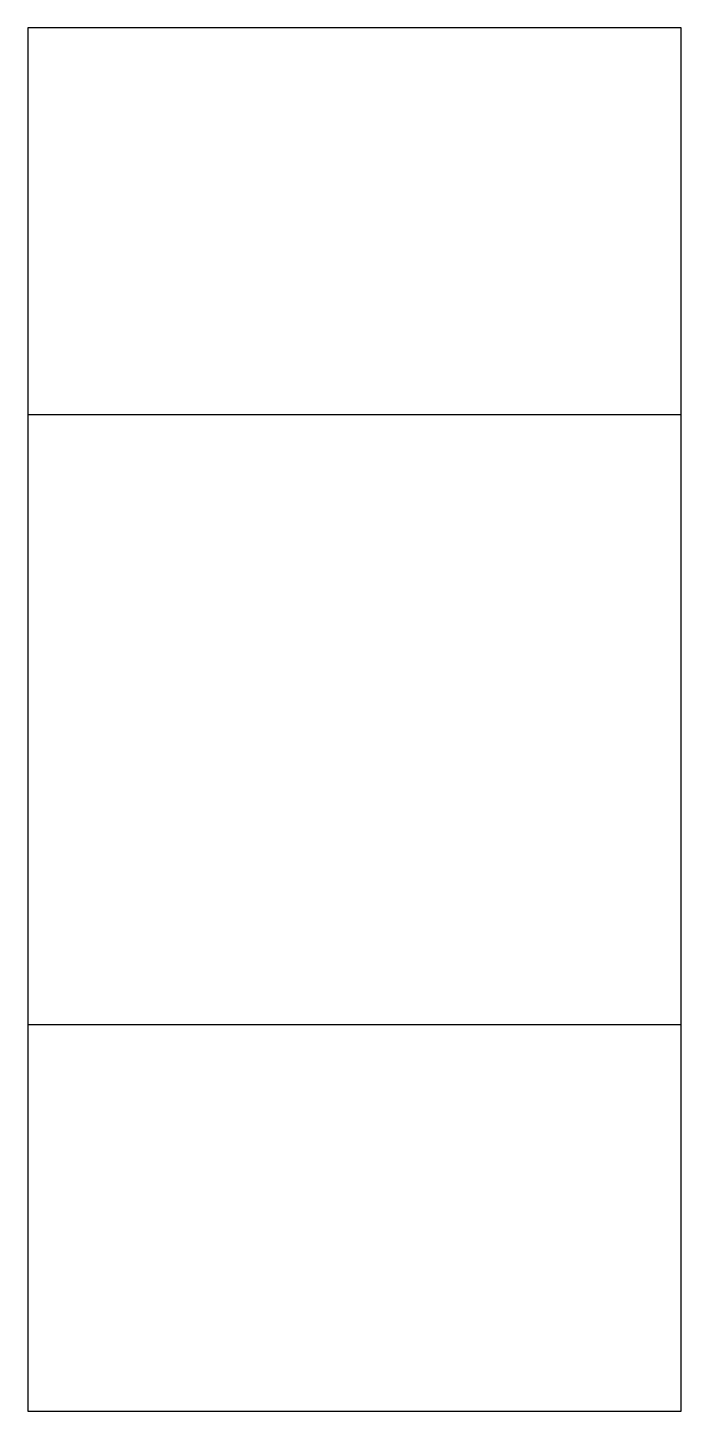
# Model space of a CAD drawing. Header units: millimetres. Extents: x 0 to 40, y 0 to 84.7.
import ezdxf

# ---------------------------------------------------------------- set-up
doc = ezdxf.new("R2010")
doc.units = ezdxf.units.MM
for name, color, linetype in [('BEND_90_DOWN', 5, 'Continuous'), ('BEND_90_UP', 1, 'Continuous'), ('CUT', 7, 'Continuous')]:
    doc.layers.add(name, color=color, linetype=linetype)

msp = doc.modelspace()

# ---------------------------------------------------------------- linework, layer by layer
at = {"layer": 'BEND_90_DOWN'}
msp.add_line((0, 61.037), (40, 61.037), dxfattribs=at)
at = {"layer": 'BEND_90_UP'}
msp.add_line((0, 23.679), (40, 23.679), dxfattribs=at)
at = {"layer": 'CUT'}
msp.add_lwpolyline([(0, 0), (40, 0), (40, 84.716), (0, 84.716)], close=True, dxfattribs=at)

doc.saveas('drawing.dxf')
